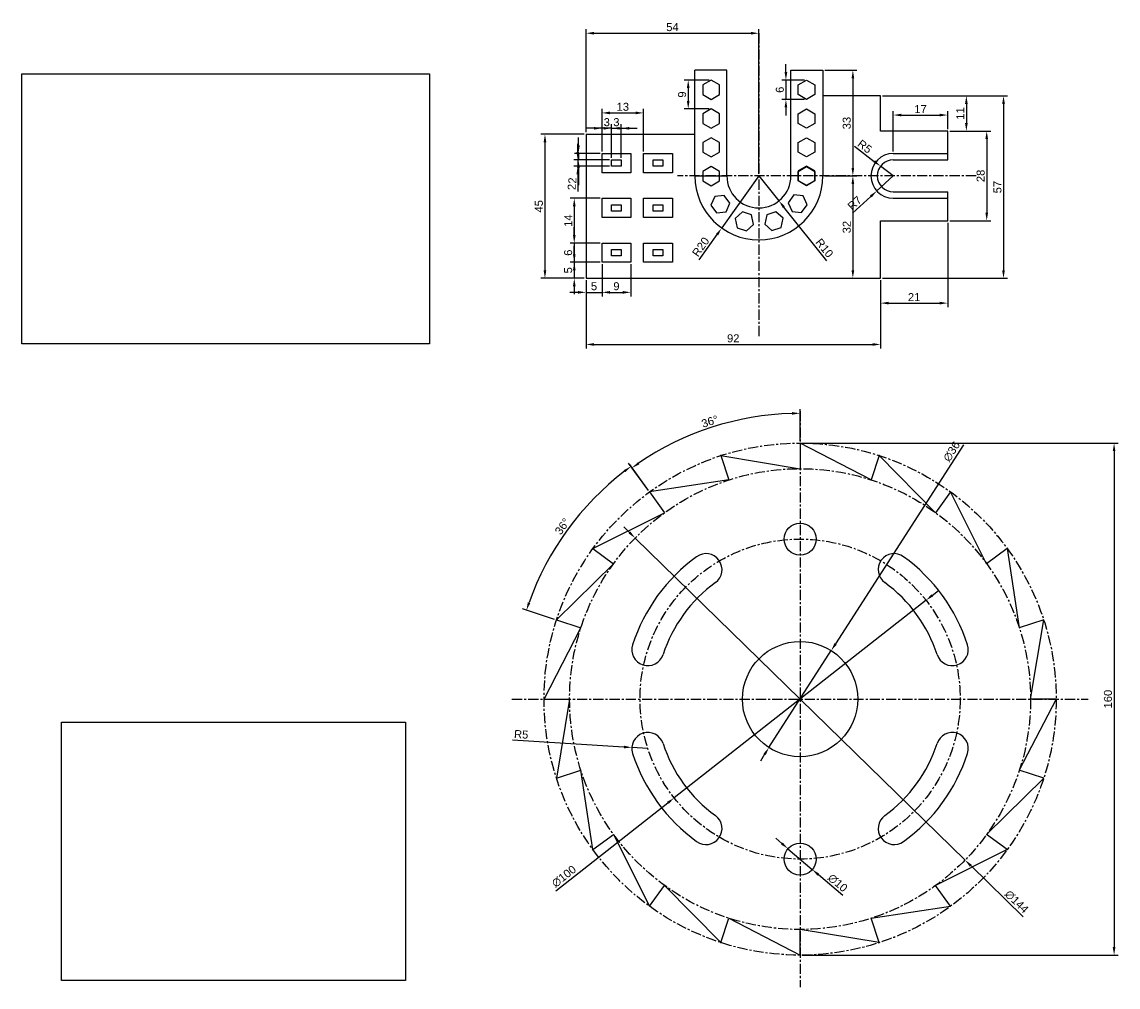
# Model space of a CAD drawing. Header units: millimetres. Extents: x 4 to 856, y 8 to 2347.
# Drawn here: x 4.7 to 347.1, y 587.2 to 888.8 of the extents above; entities that cross this region are included whole.
import ezdxf

# ---------------------------------------------------------------- set-up
doc = ezdxf.new("R2010")
doc.units = ezdxf.units.MM
doc.header["$LTSCALE"] = 0.5
doc.header["$PDSIZE"] = -10
doc.linetypes.add('CENTER', pattern=[50.8, 31.75, -6.35, 6.35, -6.35])
doc.layers.add('中心线', color=1, linetype='CENTER')
doc.layers.add('尺寸线', color=5, linetype='Continuous')
doc.layers.add('可见的轮廓线', color=3, linetype='Continuous', lineweight=30)
doc.styles.get("Standard").update_dxf_attribs({"font": 'arial.ttf'})
doc.dimstyles.new('ISO-25', dxfattribs={"dimtxt": 2.5, "dimasz": 2.5, "dimexe": 1.25, "dimexo": 0.625, "dimtad": 1, "dimdec": 1, "dimtxsty": 'Standard', "dimcen": 2.5, "dimadec": 0, "dimazin": 0, "dimtfac": 1, "dimtdec": 1, "dimtmove": 0, "dimatfit": 3, "dimfxl": 1, "dimarcsym": 0})
picture_1 = doc.add_image_def('image3.jpg', size_in_pixel=(553, 416))
picture_2 = doc.add_image_def('image4.jpg', size_in_pixel=(554, 367))

# ---------------------------------------------------------------- blocks, each defined once
blk = doc.blocks.new('*D11')
at = {"layer": 'Defpoints', "color": 0, "ltscale": 0.2, "transparency": 16777216}
for p in [(257.48, 692.38), (238.03, 662.09)]:
    blk.add_point(p, dxfattribs=at)
at = {"layer": '尺寸线', "color": 0, "lineweight": -2, "ltscale": 0.2, "transparency": 16777216}
for p, q in [((298.79, 756.72), (258.83, 694.48)), ((238.03, 662.09), (257.48, 692.38)), ((236.68, 659.98), (235.33, 657.88))]:
    blk.add_line(p, q, dxfattribs=at)
at = {"layer": '尺寸线', "color": 0, "ltscale": 0.2, "transparency": 16777216}
for points in [[(258.48, 694.71), (259.18, 694.26), (257.48, 692.38)], [(236.33, 660.21), (237.03, 659.76), (238.03, 662.09)]]:
    blk.add_solid(points, dxfattribs=at)
at = {"layer": '尺寸线', "color": 0, "ltscale": 0.2, "transparency": 16777216, "insert": (295.09, 754.61), "char_height": 2.5, "attachment_point": 5, "rotation": 57.2973}
blk.add_mtext('∅36', dxfattribs=at)
blk = doc.blocks.new('*D12')
at = {"layer": 'Defpoints', "color": 0, "ltscale": 0.2, "transparency": 16777216}
for p in [(287.08, 708.11), (208.42, 646.36)]:
    blk.add_point(p, dxfattribs=at)
at = {"layer": '尺寸线', "color": 0, "lineweight": -2, "ltscale": 0.2, "transparency": 16777216}
for p, q in [((289.05, 709.65), (291.02, 711.19)), ((287.08, 708.11), (208.42, 646.36)), ((171.46, 617.35), (206.46, 644.82))]:
    blk.add_line(p, q, dxfattribs=at)
at = {"layer": '尺寸线', "color": 0, "ltscale": 0.2, "transparency": 16777216}
for points in [[(288.79, 709.98), (289.31, 709.32), (287.08, 708.11)], [(206.2, 645.14), (206.71, 644.49), (208.42, 646.36)]]:
    blk.add_solid(points, dxfattribs=at)
at = {"layer": '尺寸线', "color": 0, "ltscale": 0.2, "transparency": 16777216, "insert": (173.98, 621.83), "char_height": 2.5, "attachment_point": 5, "rotation": 38.1317}
blk.add_mtext('∅100', dxfattribs=at)
blk = doc.blocks.new('*D13')
at = {"layer": 'Defpoints', "color": 0, "ltscale": 0.2, "transparency": 16777216}
for p in [(196.24, 727.54), (299.26, 626.93)]:
    blk.add_point(p, dxfattribs=at)
at = {"layer": '尺寸线', "color": 0, "lineweight": -2, "ltscale": 0.2, "transparency": 16777216}
for p, q in [((194.46, 729.29), (192.67, 731.03)), ((196.24, 727.54), (299.26, 626.93)), ((317.42, 609.19), (301.05, 625.18))]:
    blk.add_line(p, q, dxfattribs=at)
at = {"layer": '尺寸线', "color": 0, "ltscale": 0.2, "transparency": 16777216}
for points in [[(194.75, 729.59), (194.16, 728.99), (196.24, 727.54)], [(301.34, 625.48), (300.76, 624.88), (299.26, 626.93)]]:
    blk.add_solid(points, dxfattribs=at)
at = {"layer": '尺寸线', "color": 0, "ltscale": 0.2, "transparency": 16777216, "insert": (315.41, 613.91), "char_height": 2.5, "attachment_point": 5, "rotation": 315.6765}
blk.add_mtext('∅144', dxfattribs=at)
blk = doc.blocks.new('*D14')
at = {"layer": 'Defpoints', "color": 0, "ltscale": 0.2, "transparency": 16777216}
for p in [(243.95, 630.48), (251.55, 623.98)]:
    blk.add_point(p, dxfattribs=at)
at = {"layer": '尺寸线', "color": 0, "lineweight": -2, "ltscale": 0.2, "transparency": 16777216}
for p, q in [((242.05, 632.11), (240.15, 633.73)), ((243.95, 630.48), (251.55, 623.98)), ((261.09, 615.84), (253.45, 622.36))]:
    blk.add_line(p, q, dxfattribs=at)
at = {"layer": '尺寸线', "color": 0, "ltscale": 0.2, "transparency": 16777216}
for points in [[(242.32, 632.42), (241.78, 631.79), (243.95, 630.48)], [(253.73, 622.68), (253.18, 622.04), (251.55, 623.98)]]:
    blk.add_solid(points, dxfattribs=at)
at = {"layer": '尺寸线', "color": 0, "ltscale": 0.2, "transparency": 16777216, "insert": (259.5, 619.78), "char_height": 2.5, "attachment_point": 5, "rotation": 319.4773}
blk.add_mtext('∅10', dxfattribs=at)
blk = doc.blocks.new('*D15')
at = {"layer": 'Defpoints', "color": 0, "ltscale": 0.2, "transparency": 16777216}
for p in [(195.21, 662.1), (200.2, 661.78)]:
    blk.add_point(p, dxfattribs=at)
at = {"layer": '尺寸线', "color": 0, "lineweight": -2, "ltscale": 0.2, "transparency": 16777216}
for p, q in [((157.86, 664.48), (192.72, 662.26)), ((200.2, 661.78), (195.21, 662.1))]:
    blk.add_line(p, q, dxfattribs=at)
at = {"layer": '尺寸线', "color": 0, "ltscale": 0.2, "transparency": 16777216}
blk.add_solid([(192.74, 662.68), (192.69, 661.84), (195.21, 662.1)], dxfattribs=at)
at = {"layer": '尺寸线', "color": 0, "ltscale": 0.2, "transparency": 16777216, "insert": (160.63, 666.2), "char_height": 2.5, "attachment_point": 5, "rotation": 356.3555}
blk.add_mtext('R5', dxfattribs=at)
blk = doc.blocks.new('*D16')
at = {"layer": 'Defpoints', "color": 0, "ltscale": 0.2, "transparency": 16777216}
for p in [(229.19, 764.59), (247.75, 757.23), (247.75, 749.23), (200.73, 741.95), (205.43, 735.48)]:
    blk.add_point(p, dxfattribs=at)
at = {"layer": '尺寸线', "color": 0, "lineweight": -2, "ltscale": 0.2, "transparency": 16777216}
for p, q in [((247.75, 757.86), (247.75, 767.79)), ((200.36, 742.46), (194.53, 750.49))]:
    blk.add_line(p, q, dxfattribs=at)
blk.add_arc((247.75, 677.23), 89.31, 91.604, 124.396, dxfattribs=at)
at = {"layer": '尺寸线', "color": 0, "ltscale": 0.2, "transparency": 16777216}
for points in [[(245.25, 766.92), (245.26, 766.09), (247.75, 766.54)], [(197.54, 750.58), (197.06, 751.26), (195.26, 749.48)]]:
    blk.add_solid(points, dxfattribs=at)
at = {"layer": '尺寸线', "color": 0, "ltscale": 0.2, "transparency": 16777216, "insert": (219.57, 763.98), "char_height": 2.5, "attachment_point": 5, "rotation": 18}
blk.add_mtext('36°', dxfattribs=at)
blk = doc.blocks.new('*D17')
at = {"layer": 'Defpoints', "color": 0, "ltscale": 0.2, "transparency": 16777216}
for p in [(200.73, 741.95), (180.96, 737.38), (205.43, 735.48), (171.67, 701.95), (179.28, 699.48)]:
    blk.add_point(p, dxfattribs=at)
at = {"layer": '尺寸线', "color": 0, "lineweight": -2, "ltscale": 0.2, "transparency": 16777216}
for p, q in [((200.36, 742.46), (194.19, 750.96)), ((171.07, 702.15), (161.08, 705.39))]:
    blk.add_line(p, q, dxfattribs=at)
blk.add_arc((247.75, 677.23), 89.88, 127.5937, 160.4063, dxfattribs=at)
at = {"layer": '尺寸线', "color": 0, "ltscale": 0.2, "transparency": 16777216}
for points in [[(192.67, 748.79), (193.17, 748.12), (194.92, 749.95)], [(163.47, 707.24), (162.68, 707.51), (162.27, 705.01)]]:
    blk.add_solid(points, dxfattribs=at)
at = {"layer": '尺寸线', "color": 0, "ltscale": 0.2, "transparency": 16777216, "insert": (173.5, 731.18), "char_height": 2.5, "attachment_point": 5, "rotation": 54}
blk.add_mtext('36°', dxfattribs=at)
blk = doc.blocks.new('*D18')
at = {"layer": 'Defpoints', "color": 0, "ltscale": 0.2, "transparency": 16777216}
for p in [(247.75, 757.23), (247.75, 597.23), (345.83, 597.23)]:
    blk.add_point(p, dxfattribs=at)
at = {"layer": '尺寸线', "color": 0, "lineweight": -2, "ltscale": 0.2, "transparency": 16777216}
for p, q in [((248.38, 757.23), (347.08, 757.23)), ((345.83, 754.73), (345.83, 599.73)), ((248.38, 597.23), (347.08, 597.23))]:
    blk.add_line(p, q, dxfattribs=at)
at = {"layer": '尺寸线', "color": 0, "ltscale": 0.2, "transparency": 16777216}
for points in [[(345.41, 754.73), (346.24, 754.73), (345.83, 757.23)], [(345.41, 599.73), (346.24, 599.73), (345.83, 597.23)]]:
    blk.add_solid(points, dxfattribs=at)
at = {"layer": '尺寸线', "color": 0, "ltscale": 0.2, "transparency": 16777216, "insert": (343.93, 677.23), "char_height": 2.5, "attachment_point": 5, "rotation": 90}
blk.add_mtext('160', dxfattribs=at)
blk = doc.blocks.new('*D19')
at = {"layer": 'Defpoints', "color": 0, "ltscale": 0.2, "transparency": 16777216}
for p in [(272.87, 865.73), (272.87, 808.73), (311.29, 808.73)]:
    blk.add_point(p, dxfattribs=at)
at = {"layer": '尺寸线', "color": 0, "lineweight": -2, "ltscale": 0.2, "transparency": 16777216}
for p, q in [((273.5, 865.73), (312.54, 865.73)), ((311.29, 863.23), (311.29, 811.23)), ((273.5, 808.73), (312.54, 808.73))]:
    blk.add_line(p, q, dxfattribs=at)
at = {"layer": '尺寸线', "color": 0, "ltscale": 0.2, "transparency": 16777216}
for points in [[(310.87, 863.23), (311.71, 863.23), (311.29, 865.73)], [(310.87, 811.23), (311.71, 811.23), (311.29, 808.73)]]:
    blk.add_solid(points, dxfattribs=at)
at = {"layer": '尺寸线', "color": 0, "ltscale": 0.2, "transparency": 16777216, "insert": (309.4, 837.23), "char_height": 2.5, "attachment_point": 5, "rotation": 90}
blk.add_mtext('57', dxfattribs=at)
blk = doc.blocks.new('*D20')
at = {"layer": 'Defpoints', "color": 0, "ltscale": 0.2, "transparency": 16777216}
for p in [(293.87, 859.74), (293.87, 854.73), (276.87, 847.73)]:
    blk.add_point(p, dxfattribs=at)
at = {"layer": '尺寸线', "color": 0, "lineweight": -2, "ltscale": 0.2, "transparency": 16777216}
for p, q in [((276.87, 848.35), (276.87, 860.99)), ((279.37, 859.74), (291.37, 859.74)), ((293.87, 855.35), (293.87, 860.99))]:
    blk.add_line(p, q, dxfattribs=at)
at = {"layer": '尺寸线', "color": 0, "ltscale": 0.2, "transparency": 16777216}
for points in [[(279.37, 860.16), (279.37, 859.32), (276.87, 859.74)], [(291.37, 860.16), (291.37, 859.32), (293.87, 859.74)]]:
    blk.add_solid(points, dxfattribs=at)
at = {"layer": '尺寸线', "color": 0, "ltscale": 0.2, "transparency": 16777216, "insert": (285.37, 861.62), "char_height": 2.5, "attachment_point": 5}
blk.add_mtext('17', dxfattribs=at)
blk = doc.blocks.new('*D21')
at = {"layer": 'Defpoints', "color": 0, "ltscale": 0.2, "transparency": 16777216}
for p in [(272.87, 865.73), (293.87, 854.73), (299.68, 854.73)]:
    blk.add_point(p, dxfattribs=at)
at = {"layer": '尺寸线', "color": 0, "lineweight": -2, "ltscale": 0.2, "transparency": 16777216}
for p, q in [((273.5, 865.73), (300.93, 865.73)), ((299.68, 863.23), (299.68, 857.23)), ((294.5, 854.73), (300.93, 854.73))]:
    blk.add_line(p, q, dxfattribs=at)
at = {"layer": '尺寸线', "color": 0, "ltscale": 0.2, "transparency": 16777216}
for points in [[(299.26, 863.23), (300.1, 863.23), (299.68, 865.73)], [(299.26, 857.23), (300.1, 857.23), (299.68, 854.73)]]:
    blk.add_solid(points, dxfattribs=at)
at = {"layer": '尺寸线', "color": 0, "ltscale": 0.2, "transparency": 16777216, "insert": (297.8, 860.23), "char_height": 2.5, "attachment_point": 5, "rotation": 90}
blk.add_mtext('11', dxfattribs=at)
blk = doc.blocks.new('*D22')
at = {"layer": 'Defpoints', "color": 0, "ltscale": 0.2, "transparency": 16777216}
for p in [(293.87, 854.73), (293.87, 826.73), (306.05, 826.73)]:
    blk.add_point(p, dxfattribs=at)
at = {"layer": '尺寸线', "color": 0, "lineweight": -2, "ltscale": 0.2, "transparency": 16777216}
for p, q in [((294.5, 854.73), (307.3, 854.73)), ((306.05, 852.23), (306.05, 829.23)), ((294.5, 826.73), (307.3, 826.73))]:
    blk.add_line(p, q, dxfattribs=at)
at = {"layer": '尺寸线', "color": 0, "ltscale": 0.2, "transparency": 16777216}
for points in [[(305.63, 852.23), (306.46, 852.23), (306.05, 854.73)], [(305.63, 829.23), (306.46, 829.23), (306.05, 826.73)]]:
    blk.add_solid(points, dxfattribs=at)
at = {"layer": '尺寸线', "color": 0, "ltscale": 0.2, "transparency": 16777216, "insert": (304.15, 840.73), "char_height": 2.5, "attachment_point": 5, "rotation": 90}
blk.add_mtext('28', dxfattribs=at)
blk = doc.blocks.new('*D23')
at = {"layer": 'Defpoints', "color": 0, "ltscale": 0.2, "transparency": 16777216}
for p in [(293.87, 826.73), (272.87, 808.73), (293.87, 800.97)]:
    blk.add_point(p, dxfattribs=at)
at = {"layer": '尺寸线', "color": 0, "lineweight": -2, "ltscale": 0.2, "transparency": 16777216}
for p, q in [((293.87, 826.1), (293.87, 799.72)), ((272.87, 808.1), (272.87, 799.72)), ((275.37, 800.97), (291.37, 800.97))]:
    blk.add_line(p, q, dxfattribs=at)
at = {"layer": '尺寸线', "color": 0, "ltscale": 0.2, "transparency": 16777216}
for points in [[(275.37, 801.39), (275.37, 800.56), (272.87, 800.97)], [(291.37, 801.39), (291.37, 800.56), (293.87, 800.97)]]:
    blk.add_solid(points, dxfattribs=at)
at = {"layer": '尺寸线', "color": 0, "ltscale": 0.2, "transparency": 16777216, "insert": (283.37, 802.85), "char_height": 2.5, "attachment_point": 5}
blk.add_mtext('21', dxfattribs=at)
blk = doc.blocks.new('*D24')
at = {"layer": 'Defpoints', "color": 0, "ltscale": 0.2, "transparency": 16777216}
for p in [(180.87, 808.73), (272.87, 808.73), (272.87, 788.06)]:
    blk.add_point(p, dxfattribs=at)
at = {"layer": '尺寸线', "color": 0, "lineweight": -2, "ltscale": 0.2, "transparency": 16777216}
for p, q in [((180.87, 808.1), (180.87, 786.81)), ((272.87, 808.1), (272.87, 786.81)), ((183.37, 788.06), (270.37, 788.06))]:
    blk.add_line(p, q, dxfattribs=at)
at = {"layer": '尺寸线', "color": 0, "ltscale": 0.2, "transparency": 16777216}
for points in [[(183.37, 788.48), (183.37, 787.64), (180.87, 788.06)], [(270.37, 788.48), (270.37, 787.64), (272.87, 788.06)]]:
    blk.add_solid(points, dxfattribs=at)
at = {"layer": '尺寸线', "color": 0, "ltscale": 0.2, "transparency": 16777216, "insert": (226.87, 789.96), "char_height": 2.5, "attachment_point": 5}
blk.add_mtext('92', dxfattribs=at)
blk = doc.blocks.new('*D25')
at = {"layer": 'Defpoints', "color": 0, "ltscale": 0.2, "transparency": 16777216}
for p in [(185.87, 813.73), (180.87, 808.73), (185.87, 804.34)]:
    blk.add_point(p, dxfattribs=at)
at = {"layer": '尺寸线', "color": 0, "lineweight": -2, "ltscale": 0.2, "transparency": 16777216}
for p, q in [((185.87, 813.1), (185.87, 803.09)), ((180.87, 808.1), (180.87, 803.09)), ((178.37, 804.34), (175.87, 804.34)), ((180.87, 804.34), (185.87, 804.34)), ((188.37, 804.34), (190.87, 804.34))]:
    blk.add_line(p, q, dxfattribs=at)
at = {"layer": '尺寸线', "color": 0, "ltscale": 0.2, "transparency": 16777216}
for points in [[(178.37, 804.76), (178.37, 803.92), (180.87, 804.34)], [(188.37, 804.76), (188.37, 803.92), (185.87, 804.34)]]:
    blk.add_solid(points, dxfattribs=at)
at = {"layer": '尺寸线', "color": 0, "ltscale": 0.2, "transparency": 16777216, "insert": (183.37, 806.24), "char_height": 2.5, "attachment_point": 5}
blk.add_mtext('5', dxfattribs=at)
blk = doc.blocks.new('*D26')
at = {"layer": 'Defpoints', "color": 0, "ltscale": 0.2, "transparency": 16777216}
for p in [(185.87, 813.73), (194.87, 813.73), (194.87, 804.34)]:
    blk.add_point(p, dxfattribs=at)
at = {"layer": '尺寸线', "color": 0, "lineweight": -2, "ltscale": 0.2, "transparency": 16777216}
for p, q in [((185.87, 813.1), (185.87, 803.09)), ((194.87, 813.1), (194.87, 803.09)), ((188.37, 804.34), (192.37, 804.34))]:
    blk.add_line(p, q, dxfattribs=at)
at = {"layer": '尺寸线', "color": 0, "ltscale": 0.2, "transparency": 16777216}
for points in [[(188.37, 804.76), (188.37, 803.92), (185.87, 804.34)], [(192.37, 804.76), (192.37, 803.92), (194.87, 804.34)]]:
    blk.add_solid(points, dxfattribs=at)
at = {"layer": '尺寸线', "color": 0, "ltscale": 0.2, "transparency": 16777216, "insert": (190.37, 806.24), "char_height": 2.5, "attachment_point": 5}
blk.add_mtext('9', dxfattribs=at)
blk = doc.blocks.new('*D27')
at = {"layer": 'Defpoints', "color": 0, "ltscale": 0.2, "transparency": 16777216}
for p in [(185.87, 813.73), (177.2, 808.73), (180.87, 808.73)]:
    blk.add_point(p, dxfattribs=at)
at = {"layer": '尺寸线', "color": 0, "lineweight": -2, "ltscale": 0.2, "transparency": 16777216}
for p, q in [((177.2, 816.23), (177.2, 818.73)), ((185.25, 813.73), (175.95, 813.73)), ((177.2, 813.73), (177.2, 808.73)), ((180.25, 808.73), (175.95, 808.73)), ((177.2, 806.23), (177.2, 803.73))]:
    blk.add_line(p, q, dxfattribs=at)
at = {"layer": '尺寸线', "color": 0, "ltscale": 0.2, "transparency": 16777216}
for points in [[(176.79, 816.23), (177.62, 816.23), (177.2, 813.73)], [(176.79, 806.23), (177.62, 806.23), (177.2, 808.73)]]:
    blk.add_solid(points, dxfattribs=at)
at = {"layer": '尺寸线', "color": 0, "ltscale": 0.2, "transparency": 16777216, "insert": (175.31, 811.23), "char_height": 2.5, "attachment_point": 5, "rotation": 90}
blk.add_mtext('5', dxfattribs=at)
blk = doc.blocks.new('*D28')
at = {"layer": 'Defpoints', "color": 0, "ltscale": 0.2, "transparency": 16777216}
for p in [(185.87, 819.73), (177.2, 813.73), (185.87, 813.73)]:
    blk.add_point(p, dxfattribs=at)
at = {"layer": '尺寸线', "color": 0, "lineweight": -2, "ltscale": 0.2, "transparency": 16777216}
for p, q in [((177.2, 822.23), (177.2, 824.73)), ((185.25, 819.73), (175.95, 819.73)), ((177.2, 819.73), (177.2, 813.73)), ((185.25, 813.73), (175.95, 813.73)), ((177.2, 811.23), (177.2, 808.73))]:
    blk.add_line(p, q, dxfattribs=at)
at = {"layer": '尺寸线', "color": 0, "ltscale": 0.2, "transparency": 16777216}
for points in [[(176.79, 822.23), (177.62, 822.23), (177.2, 819.73)], [(176.79, 811.23), (177.62, 811.23), (177.2, 813.73)]]:
    blk.add_solid(points, dxfattribs=at)
at = {"layer": '尺寸线', "color": 0, "ltscale": 0.2, "transparency": 16777216, "insert": (175.3, 816.73), "char_height": 2.5, "attachment_point": 5, "rotation": 90}
blk.add_mtext('6', dxfattribs=at)
blk = doc.blocks.new('*D29')
at = {"layer": 'Defpoints', "color": 0, "ltscale": 0.2, "transparency": 16777216}
for p in [(185.87, 833.73), (177.2, 819.73), (185.87, 819.73)]:
    blk.add_point(p, dxfattribs=at)
at = {"layer": '尺寸线', "color": 0, "lineweight": -2, "ltscale": 0.2, "transparency": 16777216}
for p, q in [((185.25, 833.73), (175.95, 833.73)), ((177.2, 831.23), (177.2, 822.23)), ((185.25, 819.73), (175.95, 819.73))]:
    blk.add_line(p, q, dxfattribs=at)
at = {"layer": '尺寸线', "color": 0, "ltscale": 0.2, "transparency": 16777216}
for points in [[(176.79, 831.23), (177.62, 831.23), (177.2, 833.73)], [(176.79, 822.23), (177.62, 822.23), (177.2, 819.73)]]:
    blk.add_solid(points, dxfattribs=at)
at = {"layer": '尺寸线', "color": 0, "ltscale": 0.2, "transparency": 16777216, "insert": (175.32, 826.73), "char_height": 2.5, "attachment_point": 5, "rotation": 90}
blk.add_mtext('14', dxfattribs=at)
blk = doc.blocks.new('*D30')
at = {"layer": 'Defpoints', "color": 0, "ltscale": 0.2, "transparency": 16777216}
for p in [(191.87, 855.6), (188.87, 845.73), (191.87, 845.73)]:
    blk.add_point(p, dxfattribs=at)
at = {"layer": '尺寸线', "color": 0, "lineweight": -2, "ltscale": 0.2, "transparency": 16777216}
for p, q in [((188.87, 846.35), (188.87, 856.85)), ((191.87, 846.35), (191.87, 856.85)), ((186.37, 855.6), (183.87, 855.6)), ((188.87, 855.6), (191.87, 855.6)), ((194.37, 855.6), (196.87, 855.6))]:
    blk.add_line(p, q, dxfattribs=at)
at = {"layer": '尺寸线', "color": 0, "ltscale": 0.2, "transparency": 16777216}
for points in [[(186.37, 856.02), (186.37, 855.19), (188.87, 855.6)], [(194.37, 856.02), (194.37, 855.19), (191.87, 855.6)]]:
    blk.add_solid(points, dxfattribs=at)
at = {"layer": '尺寸线', "color": 0, "ltscale": 0.2, "transparency": 16777216, "insert": (190.37, 857.5), "char_height": 2.5, "attachment_point": 5}
blk.add_mtext('3', dxfattribs=at)
blk = doc.blocks.new('*D31')
at = {"layer": 'Defpoints', "color": 0, "ltscale": 0.2, "transparency": 16777216}
for p in [(185.87, 855.6), (185.87, 847.73), (188.87, 845.73)]:
    blk.add_point(p, dxfattribs=at)
at = {"layer": '尺寸线', "color": 0, "lineweight": -2, "ltscale": 0.2, "transparency": 16777216}
for p, q in [((185.87, 848.35), (185.87, 856.85)), ((188.87, 846.35), (188.87, 856.85)), ((183.37, 855.6), (180.87, 855.6)), ((188.87, 855.6), (185.87, 855.6)), ((191.37, 855.6), (193.87, 855.6))]:
    blk.add_line(p, q, dxfattribs=at)
at = {"layer": '尺寸线', "color": 0, "ltscale": 0.2, "transparency": 16777216}
for points in [[(183.37, 856.02), (183.37, 855.19), (185.87, 855.6)], [(191.37, 856.02), (191.37, 855.19), (188.87, 855.6)]]:
    blk.add_solid(points, dxfattribs=at)
at = {"layer": '尺寸线', "color": 0, "ltscale": 0.2, "transparency": 16777216, "insert": (187.37, 857.5), "char_height": 2.5, "attachment_point": 5}
blk.add_mtext('3', dxfattribs=at)
blk = doc.blocks.new('*D32')
at = {"layer": 'Defpoints', "color": 0, "ltscale": 0.2, "transparency": 16777216}
for p in [(198.87, 860.41), (185.87, 847.73), (198.87, 847.73)]:
    blk.add_point(p, dxfattribs=at)
at = {"layer": '尺寸线', "color": 0, "lineweight": -2, "ltscale": 0.2, "transparency": 16777216}
for p, q in [((185.87, 848.35), (185.87, 861.66)), ((188.37, 860.41), (196.37, 860.41)), ((198.87, 848.35), (198.87, 861.66))]:
    blk.add_line(p, q, dxfattribs=at)
at = {"layer": '尺寸线', "color": 0, "ltscale": 0.2, "transparency": 16777216}
for points in [[(188.37, 860.83), (188.37, 859.99), (185.87, 860.41)], [(196.37, 860.83), (196.37, 859.99), (198.87, 860.41)]]:
    blk.add_solid(points, dxfattribs=at)
at = {"layer": '尺寸线', "color": 0, "ltscale": 0.2, "transparency": 16777216, "insert": (192.37, 862.31), "char_height": 2.5, "attachment_point": 5}
blk.add_mtext('13', dxfattribs=at)
blk = doc.blocks.new('*D33')
at = {"layer": 'Defpoints', "color": 0, "ltscale": 0.2, "transparency": 16777216}
for p in [(185.87, 847.73), (178.5, 845.73), (188.87, 845.73)]:
    blk.add_point(p, dxfattribs=at)
at = {"layer": '尺寸线', "color": 0, "lineweight": -2, "ltscale": 0.2, "transparency": 16777216}
for p, q in [((178.5, 850.23), (178.5, 852.73)), ((185.25, 847.73), (177.25, 847.73)), ((178.5, 847.73), (178.5, 845.73)), ((188.25, 845.73), (177.25, 845.73)), ((178.5, 843.23), (178.5, 837.82))]:
    blk.add_line(p, q, dxfattribs=at)
at = {"layer": '尺寸线', "color": 0, "ltscale": 0.2, "transparency": 16777216}
for points in [[(178.09, 850.23), (178.92, 850.23), (178.5, 847.73)], [(178.09, 843.23), (178.92, 843.23), (178.5, 845.73)]]:
    blk.add_solid(points, dxfattribs=at)
at = {"layer": '尺寸线', "color": 0, "ltscale": 0.2, "transparency": 16777216, "insert": (176.62, 839.28), "char_height": 2.5, "attachment_point": 5, "rotation": 90}
blk.add_mtext('2', dxfattribs=at)
blk = doc.blocks.new('*D34')
at = {"layer": 'Defpoints', "color": 0, "ltscale": 0.2, "transparency": 16777216}
for p in [(178.29, 843.73), (188.87, 845.73), (188.87, 843.73)]:
    blk.add_point(p, dxfattribs=at)
at = {"layer": '尺寸线', "color": 0, "lineweight": -2, "ltscale": 0.2, "transparency": 16777216}
for p, q in [((178.29, 848.23), (178.29, 850.73)), ((188.25, 845.73), (177.04, 845.73)), ((188.25, 843.73), (177.04, 843.73)), ((178.29, 845.73), (178.29, 843.73)), ((178.29, 841.23), (178.29, 835.82))]:
    blk.add_line(p, q, dxfattribs=at)
at = {"layer": '尺寸线', "color": 0, "ltscale": 0.2, "transparency": 16777216}
for points in [[(177.88, 848.23), (178.71, 848.23), (178.29, 845.73)], [(177.88, 841.23), (178.71, 841.23), (178.29, 843.73)]]:
    blk.add_solid(points, dxfattribs=at)
at = {"layer": '尺寸线', "color": 0, "ltscale": 0.2, "transparency": 16777216, "insert": (176.41, 837.28), "char_height": 2.5, "attachment_point": 5, "rotation": 90}
blk.add_mtext('2', dxfattribs=at)
blk = doc.blocks.new('*D35')
at = {"layer": 'Defpoints', "color": 0, "ltscale": 0.2, "transparency": 16777216}
for p in [(180.87, 853.73), (168.05, 808.73), (180.87, 808.73)]:
    blk.add_point(p, dxfattribs=at)
at = {"layer": '尺寸线', "color": 0, "lineweight": -2, "ltscale": 0.2, "transparency": 16777216}
for p, q in [((180.25, 853.73), (166.8, 853.73)), ((168.05, 851.23), (168.05, 811.23)), ((180.25, 808.73), (166.8, 808.73))]:
    blk.add_line(p, q, dxfattribs=at)
at = {"layer": '尺寸线', "color": 0, "ltscale": 0.2, "transparency": 16777216}
for points in [[(167.63, 851.23), (168.47, 851.23), (168.05, 853.73)], [(167.63, 811.23), (168.47, 811.23), (168.05, 808.73)]]:
    blk.add_solid(points, dxfattribs=at)
at = {"layer": '尺寸线', "color": 0, "ltscale": 0.2, "transparency": 16777216, "insert": (166.15, 831.23), "char_height": 2.5, "attachment_point": 5, "rotation": 90}
blk.add_mtext('45', dxfattribs=at)
blk = doc.blocks.new('*D36')
at = {"layer": 'Defpoints', "color": 0, "ltscale": 0.2, "transparency": 16777216}
for p in [(234.87, 885.31), (180.87, 853.73), (234.87, 840.73)]:
    blk.add_point(p, dxfattribs=at)
at = {"layer": '尺寸线', "color": 0, "lineweight": -2, "ltscale": 0.2, "transparency": 16777216}
for p, q in [((180.87, 854.35), (180.87, 886.56)), ((183.37, 885.31), (232.37, 885.31)), ((234.87, 841.35), (234.87, 886.56))]:
    blk.add_line(p, q, dxfattribs=at)
at = {"layer": '尺寸线', "color": 0, "ltscale": 0.2, "transparency": 16777216}
for points in [[(183.37, 885.73), (183.37, 884.89), (180.87, 885.31)], [(232.37, 885.73), (232.37, 884.89), (234.87, 885.31)]]:
    blk.add_solid(points, dxfattribs=at)
at = {"layer": '尺寸线', "color": 0, "ltscale": 0.2, "transparency": 16777216, "insert": (207.87, 887.21), "char_height": 2.5, "attachment_point": 5}
blk.add_mtext('54', dxfattribs=at)
blk = doc.blocks.new('*D37')
at = {"layer": 'Defpoints', "color": 0, "ltscale": 0.2, "transparency": 16777216}
for p in [(219.96, 870.65), (212.8, 861.65), (219.96, 861.65)]:
    blk.add_point(p, dxfattribs=at)
at = {"layer": '尺寸线', "color": 0, "lineweight": -2, "ltscale": 0.2, "transparency": 16777216}
for p, q in [((219.33, 870.65), (211.55, 870.65)), ((212.8, 868.15), (212.8, 864.15)), ((219.33, 861.65), (211.55, 861.65))]:
    blk.add_line(p, q, dxfattribs=at)
at = {"layer": '尺寸线', "color": 0, "ltscale": 0.2, "transparency": 16777216}
for points in [[(212.38, 868.15), (213.22, 868.15), (212.8, 870.65)], [(212.38, 864.15), (213.22, 864.15), (212.8, 861.65)]]:
    blk.add_solid(points, dxfattribs=at)
at = {"layer": '尺寸线', "color": 0, "ltscale": 0.2, "transparency": 16777216, "insert": (210.9, 866.15), "char_height": 2.5, "attachment_point": 5, "rotation": 90}
blk.add_mtext('9', dxfattribs=at)
blk = doc.blocks.new('*D38')
at = {"layer": 'Defpoints', "color": 0, "ltscale": 0.2, "transparency": 16777216}
for p in [(249.79, 870.65), (243.32, 864.65), (249.79, 864.65)]:
    blk.add_point(p, dxfattribs=at)
at = {"layer": '尺寸线', "color": 0, "lineweight": -2, "ltscale": 0.2, "transparency": 16777216}
for p, q in [((243.32, 873.15), (243.32, 875.65)), ((249.16, 870.65), (242.07, 870.65)), ((243.32, 870.65), (243.32, 864.65)), ((249.16, 864.65), (242.07, 864.65)), ((243.32, 862.15), (243.32, 859.65))]:
    blk.add_line(p, q, dxfattribs=at)
at = {"layer": '尺寸线', "color": 0, "ltscale": 0.2, "transparency": 16777216}
for points in [[(242.9, 873.15), (243.73, 873.15), (243.32, 870.65)], [(242.9, 862.15), (243.73, 862.15), (243.32, 864.65)]]:
    blk.add_solid(points, dxfattribs=at)
at = {"layer": '尺寸线', "color": 0, "ltscale": 0.2, "transparency": 16777216, "insert": (241.42, 867.65), "char_height": 2.5, "attachment_point": 5, "rotation": 90}
blk.add_mtext('6', dxfattribs=at)
blk = doc.blocks.new('*D39')
at = {"layer": 'Defpoints', "color": 0, "ltscale": 0.2, "transparency": 16777216}
for p in [(254.87, 873.73), (254.87, 840.73), (264.23, 840.73)]:
    blk.add_point(p, dxfattribs=at)
at = {"layer": '尺寸线', "color": 0, "lineweight": -2, "ltscale": 0.2, "transparency": 16777216}
for p, q in [((255.5, 873.73), (265.48, 873.73)), ((264.23, 871.23), (264.23, 843.23)), ((255.5, 840.73), (265.48, 840.73))]:
    blk.add_line(p, q, dxfattribs=at)
at = {"layer": '尺寸线', "color": 0, "ltscale": 0.2, "transparency": 16777216}
for points in [[(263.82, 871.23), (264.65, 871.23), (264.23, 873.73)], [(263.82, 843.23), (264.65, 843.23), (264.23, 840.73)]]:
    blk.add_solid(points, dxfattribs=at)
at = {"layer": '尺寸线', "color": 0, "ltscale": 0.2, "transparency": 16777216, "insert": (262.33, 857.23), "char_height": 2.5, "attachment_point": 5, "rotation": 90}
blk.add_mtext('33', dxfattribs=at)
blk = doc.blocks.new('*D40')
at = {"layer": 'Defpoints', "color": 0, "ltscale": 0.2, "transparency": 16777216}
for p in [(264.23, 840.73), (264.23, 808.73), (264.23, 808.73)]:
    blk.add_point(p, dxfattribs=at)
at = {"layer": '尺寸线', "color": 0, "lineweight": -2, "ltscale": 0.2, "transparency": 16777216}
for p, q in [((264.86, 840.73), (265.48, 840.73)), ((264.23, 838.23), (264.23, 811.23)), ((264.86, 808.73), (265.48, 808.73))]:
    blk.add_line(p, q, dxfattribs=at)
at = {"layer": '尺寸线', "color": 0, "ltscale": 0.2, "transparency": 16777216}
for points in [[(263.82, 838.23), (264.65, 838.23), (264.23, 840.73)], [(263.82, 811.23), (264.65, 811.23), (264.23, 808.73)]]:
    blk.add_solid(points, dxfattribs=at)
at = {"layer": '尺寸线', "color": 0, "ltscale": 0.2, "transparency": 16777216, "insert": (262.33, 824.73), "char_height": 2.5, "attachment_point": 5, "rotation": 90}
blk.add_mtext('32', dxfattribs=at)
blk = doc.blocks.new('*D41')
at = {"layer": 'Defpoints', "color": 0, "ltscale": 0.2, "transparency": 16777216}
for p in [(272.89, 843.76), (276.87, 840.73)]:
    blk.add_point(p, dxfattribs=at)
at = {"layer": '尺寸线', "color": 0, "lineweight": -2, "ltscale": 0.2, "transparency": 16777216}
for p, q in [((264.7, 850), (270.91, 845.27)), ((276.87, 840.73), (272.89, 843.76))]:
    blk.add_line(p, q, dxfattribs=at)
at = {"layer": '尺寸线', "color": 0, "ltscale": 0.2, "transparency": 16777216}
blk.add_solid([(271.16, 845.6), (270.65, 844.94), (272.89, 843.76)], dxfattribs=at)
at = {"layer": '尺寸线', "color": 0, "ltscale": 0.2, "transparency": 16777216, "insert": (267.96, 849.9), "char_height": 2.5, "attachment_point": 5, "rotation": 322.7196}
blk.add_mtext('R5', dxfattribs=at)
blk = doc.blocks.new('*D42')
at = {"layer": 'Defpoints', "color": 0, "ltscale": 0.2, "transparency": 16777216}
for p in [(276.87, 840.73), (271.7, 836.01)]:
    blk.add_point(p, dxfattribs=at)
at = {"layer": '尺寸线', "color": 0, "lineweight": -2, "ltscale": 0.2, "transparency": 16777216}
for p, q in [((276.87, 840.73), (271.7, 836.01)), ((264.1, 829.08), (269.85, 834.33))]:
    blk.add_line(p, q, dxfattribs=at)
at = {"layer": '尺寸线', "color": 0, "ltscale": 0.2, "transparency": 16777216}
blk.add_solid([(269.57, 834.64), (270.13, 834.02), (271.7, 836.01)], dxfattribs=at)
at = {"layer": '尺寸线', "color": 0, "ltscale": 0.2, "transparency": 16777216, "insert": (264.79, 832.25), "char_height": 2.5, "attachment_point": 5, "rotation": 42.3653}
blk.add_mtext('R7', dxfattribs=at)
blk = doc.blocks.new('*D43')
at = {"layer": 'Defpoints', "color": 0, "ltscale": 0.2, "transparency": 16777216}
for p in [(234.87, 840.73), (223.26, 824.45)]:
    blk.add_point(p, dxfattribs=at)
at = {"layer": '尺寸线', "color": 0, "lineweight": -2, "ltscale": 0.2, "transparency": 16777216}
for p, q in [((234.87, 840.73), (223.26, 824.45)), ((216.17, 814.5), (221.81, 822.41))]:
    blk.add_line(p, q, dxfattribs=at)
at = {"layer": '尺寸线', "color": 0, "ltscale": 0.2, "transparency": 16777216}
blk.add_solid([(221.47, 822.65), (222.15, 822.17), (223.26, 824.45)], dxfattribs=at)
at = {"layer": '尺寸线', "color": 0, "ltscale": 0.2, "transparency": 16777216, "insert": (216.71, 818.54), "char_height": 2.5, "attachment_point": 5, "rotation": 54.5056}
blk.add_mtext('R20', dxfattribs=at)
blk = doc.blocks.new('*D44')
at = {"layer": 'Defpoints', "color": 0, "ltscale": 0.2, "transparency": 16777216}
for p in [(234.87, 840.73), (241.13, 832.93)]:
    blk.add_point(p, dxfattribs=at)
at = {"layer": '尺寸线', "color": 0, "lineweight": -2, "ltscale": 0.2, "transparency": 16777216}
for p, q in [((234.87, 840.73), (241.13, 832.93)), ((256.13, 814.2), (242.69, 830.98))]:
    blk.add_line(p, q, dxfattribs=at)
at = {"layer": '尺寸线', "color": 0, "ltscale": 0.2, "transparency": 16777216}
blk.add_solid([(243.01, 831.24), (242.36, 830.71), (241.13, 832.93)], dxfattribs=at)
at = {"layer": '尺寸线', "color": 0, "ltscale": 0.2, "transparency": 16777216, "insert": (255.36, 818.2), "char_height": 2.5, "attachment_point": 5, "rotation": 308.7068}
blk.add_mtext('R10', dxfattribs=at)

msp = doc.modelspace()

# ---------------------------------------------------------------- linework, layer by layer
at = {"layer": '中心线', "ltscale": 0.2}
for p, q in [((234.87, 885.31), (234.87, 790.46)), ((302.7, 840.73), (209.43, 840.73)), ((247.75, 767.23), (247.75, 587.23)), ((157.75, 677.23), (337.75, 677.23))]:
    msp.add_line(p, q, dxfattribs=at)
for radius in [80, 72, 50]:
    msp.add_circle((247.75, 677.23), radius, dxfattribs=at)
at = {"layer": '可见的轮廓线', "ltscale": 0.2}
for p, q in [((214.87, 840.73), (214.87, 873.73)), ((224.87, 873.73), (214.87, 873.73)), ((224.87, 840.73), (224.87, 873.73)), ((244.87, 840.73), (244.87, 873.73)), ((244.87, 873.73), (254.87, 873.73)), ((254.87, 873.73), (254.87, 840.73)), ((272.87, 865.73), (254.87, 865.73)), ((272.87, 854.73), (272.87, 865.73)), ((180.87, 853.73), (180.87, 808.73)), ((180.87, 853.73), (214.87, 853.73)), ((293.87, 854.73), (272.87, 854.73)), ((293.87, 854.73), (276.87, 854.73)), ((293.87, 845.73), (293.87, 854.73)), ((185.87, 841.73), (185.87, 847.73)), ((185.87, 847.73), (194.87, 847.73)), ((194.87, 847.73), (194.87, 841.73)), ((198.87, 841.73), (198.87, 847.73)), ((198.87, 847.73), (207.87, 847.73)), ((207.87, 847.73), (207.87, 841.73)), ((276.87, 847.73), (293.87, 847.73)), ((188.87, 845.73), (191.87, 845.73)), ((188.87, 843.73), (188.87, 845.73)), ((191.87, 843.73), (188.87, 843.73)), ((191.87, 845.73), (191.87, 843.73)), ((201.87, 845.73), (204.87, 845.73)), ((201.87, 843.73), (201.87, 845.73)), ((204.87, 843.73), (201.87, 843.73)), ((204.87, 845.73), (204.87, 843.73)), ((276.87, 845.73), (293.87, 845.73)), ((194.87, 841.73), (185.87, 841.73)), ((207.87, 841.73), (198.87, 841.73)), ((214.87, 840.73), (224.87, 840.73)), ((276.87, 835.73), (293.87, 835.73)), ((293.87, 826.73), (293.87, 835.73)), ((185.87, 827.73), (185.87, 833.73)), ((185.87, 833.73), (194.87, 833.73)), ((194.87, 833.73), (194.87, 827.73)), ((198.87, 827.73), (198.87, 833.73)), ((198.87, 833.73), (207.87, 833.73)), ((207.87, 833.73), (207.87, 827.73)), ((276.87, 833.73), (293.87, 833.73)), ((188.87, 831.73), (191.87, 831.73)), ((188.87, 829.73), (188.87, 831.73)), ((191.87, 829.73), (188.87, 829.73)), ((191.87, 831.73), (191.87, 829.73)), ((201.87, 831.73), (204.87, 831.73)), ((201.87, 829.73), (201.87, 831.73)), ((204.87, 829.73), (201.87, 829.73)), ((204.87, 831.73), (204.87, 829.73)), ((194.87, 827.73), (185.87, 827.73)), ((207.87, 827.73), (198.87, 827.73)), ((272.87, 808.73), (272.87, 826.73)), ((272.87, 826.73), (293.87, 826.73)), ((185.87, 813.73), (185.87, 819.73)), ((185.87, 819.73), (194.87, 819.73)), ((194.87, 819.73), (194.87, 813.73)), ((198.87, 813.73), (198.87, 819.73)), ((198.87, 819.73), (207.87, 819.73)), ((207.87, 819.73), (207.87, 813.73)), ((188.87, 817.73), (191.87, 817.73)), ((188.87, 815.73), (188.87, 817.73)), ((191.87, 815.73), (188.87, 815.73)), ((191.87, 817.73), (191.87, 815.73)), ((201.87, 817.73), (204.87, 817.73)), ((201.87, 815.73), (201.87, 817.73)), ((204.87, 815.73), (201.87, 815.73)), ((204.87, 817.73), (204.87, 815.73)), ((194.87, 813.73), (185.87, 813.73)), ((207.87, 813.73), (198.87, 813.73)), ((180.87, 808.73), (272.87, 808.73)), ((270, 745.71), (247.75, 757.23)), ((247.75, 757.23), (247.75, 749.23)), ((223.03, 753.32), (225.5, 745.71)), ((223.03, 753.32), (247.75, 749.23)), ((272.47, 753.32), (270, 745.71)), ((272.47, 753.32), (290.07, 735.48)), ((225.5, 745.71), (200.73, 741.95)), ((200.73, 741.95), (205.43, 735.48)), ((294.78, 741.95), (290.07, 735.48)), ((306, 719.55), (294.78, 741.95)), ((183.03, 724.26), (205.43, 735.48)), ((183.03, 724.26), (189.5, 719.55)), ((312.47, 724.26), (306, 719.55)), ((312.47, 724.26), (316.23, 699.48)), ((189.5, 719.55), (171.67, 701.95)), ((171.67, 701.95), (179.28, 699.48)), ((323.84, 701.95), (316.23, 699.48)), ((319.75, 677.23), (323.84, 701.95)), ((167.75, 677.23), (179.28, 699.48)), ((167.75, 677.23), (175.75, 677.23)), ((175.75, 677.23), (171.67, 652.51)), ((327.75, 677.23), (316.23, 654.98)), ((327.75, 677.23), (319.75, 677.23)), ((171.67, 652.51), (179.28, 654.98)), ((183.03, 630.21), (179.28, 654.98)), ((323.84, 652.51), (316.23, 654.98)), ((306, 634.91), (323.84, 652.51)), ((183.03, 630.21), (189.5, 634.91)), ((189.5, 634.91), (200.73, 612.51)), ((312.47, 630.21), (306, 634.91)), ((312.47, 630.21), (290.07, 618.98)), ((200.73, 612.51), (205.43, 618.98)), ((223.03, 601.15), (205.43, 618.98)), ((294.78, 612.51), (290.07, 618.98)), ((270, 608.76), (294.78, 612.51)), ((223.03, 601.15), (225.5, 608.76)), ((225.5, 608.76), (247.75, 597.23)), ((272.47, 601.15), (270, 608.76)), ((247.75, 597.23), (247.75, 605.23)), ((272.47, 601.15), (247.75, 605.23))]:
    msp.add_line(p, q, dxfattribs=at)
for points in [[(217.36, 866.15), (219.96, 864.65), (222.55, 866.15), (222.55, 869.15), (219.96, 870.65), (217.36, 869.15)], [(252.39, 866.15), (249.79, 864.65), (247.19, 866.15), (247.19, 869.15), (249.79, 870.65), (252.39, 869.15)], [(217.36, 857.15), (219.96, 855.65), (222.55, 857.15), (222.55, 860.15), (219.96, 861.65), (217.36, 860.15)], [(252.39, 857.15), (249.79, 855.65), (247.19, 857.15), (247.19, 860.15), (249.79, 861.65), (252.39, 860.15)], [(217.36, 848.15), (219.96, 846.65), (222.55, 848.15), (222.55, 851.15), (219.96, 852.65), (217.36, 851.15)], [(252.39, 848.15), (249.79, 846.65), (247.19, 848.15), (247.19, 851.15), (249.79, 852.65), (252.39, 851.15)], [(217.36, 839.15), (219.96, 837.65), (222.55, 839.15), (222.55, 842.15), (219.96, 843.65), (217.36, 842.15)], [(252.39, 842.31), (249.79, 843.81), (247.19, 842.31), (247.19, 839.31), (249.79, 837.81), (252.39, 839.31)], [(252.39, 839.15), (249.79, 837.65), (247.19, 839.15), (247.19, 842.15), (249.79, 843.65), (252.39, 842.15)], [(221.63, 829.15), (224.62, 829.47), (225.84, 832.21), (224.07, 834.63), (221.09, 834.32), (219.87, 831.58)], [(249.97, 831.72), (248.75, 834.46), (245.77, 834.77), (244.01, 832.34), (245.23, 829.6), (248.21, 829.29)], [(230.97, 823.58), (233.2, 825.59), (232.57, 828.52), (229.72, 829.45), (227.49, 827.44), (228.11, 824.51)], [(241.79, 824.56), (242.41, 827.5), (240.18, 829.5), (237.33, 828.58), (236.71, 825.64), (238.94, 823.63)]]:
    msp.add_lwpolyline(points, close=True, dxfattribs=at)
for centre, radius in [((247.75, 727.23), 5), ((247.75, 677.23), 18), ((247.75, 627.23), 5)]:
    msp.add_circle(centre, radius, dxfattribs=at)
for centre, radius, start, end in [((276.87, 840.73), 7, 90, 270), ((276.87, 840.73), 5, 90, 270), ((234.87, 840.73), 20, 180, 0), ((234.87, 840.73), 10, 180, 0), ((218.36, 717.68), 5, 306, 126), ((277.14, 717.68), 5, 54, 234), ((247.75, 677.23), 55, 126, 162), ((247.75, 677.23), 55, 18, 54), ((247.75, 677.23), 45, 126, 162), ((247.75, 677.23), 45, 18, 54), ((200.2, 692.68), 5, 162, 342), ((295.31, 692.68), 5, 198, 18), ((200.2, 661.78), 5, 18, 198), ((295.31, 661.78), 5, 342, 162), ((247.75, 677.23), 45, 198, 234), ((247.75, 677.23), 45, 306, 342), ((247.75, 677.23), 55, 198, 234), ((247.75, 677.23), 55, 306, 342), ((218.36, 636.78), 5, 234, 54), ((277.14, 636.78), 5, 126, 306)]:
    msp.add_arc(centre, radius, start, end, dxfattribs=at)
at = {"layer": '可见的轮廓线'}
for p in [(223.03, 753.32), (272.47, 753.32), (183.03, 724.26), (312.47, 724.26), (167.75, 677.23), (327.75, 677.23), (183.03, 630.21), (312.47, 630.21), (223.03, 601.15), (272.47, 601.15)]:
    msp.add_point(p, dxfattribs=at)

# ---------------------------------------------------------------- dimensions: what is measured, and where the dimension line sits
at = {"layer": '尺寸线', "ltscale": 0.2}
for base, p1, p2, picture, middle in [((234.87, 885.31), (180.87, 853.73), (234.87, 840.73), '*D36', (207.87, 887.21)), ((198.87, 860.41), (185.87, 847.73), (198.87, 847.73), '*D32', (192.37, 862.31)), ((293.87, 859.74), (276.87, 847.73), (293.87, 854.73), '*D20', (285.37, 861.62)), ((185.87, 855.6), (188.87, 845.73), (185.87, 847.73), '*D31', (187.37, 857.5)), ((191.87, 855.6), (188.87, 845.73), (191.87, 845.73), '*D30', (190.37, 857.5)), ((293.87, 800.97), (272.87, 808.73), (293.87, 826.73), '*D23', (283.37, 802.85)), ((185.87, 804.34), (180.87, 808.73), (185.87, 813.73), '*D25', (183.37, 806.24)), ((194.87, 804.34), (185.87, 813.73), (194.87, 813.73), '*D26', (190.37, 806.24)), ((272.87, 788.06), (180.87, 808.73), (272.87, 808.73), '*D24', (226.87, 789.96))]:
    dim = msp.add_linear_dim(base=base, p1=p1, p2=p2, dimstyle='ISO-25', dxfattribs=at)
    dim.commit()
    dim.dimension.update_dxf_attribs({"geometry": picture, "text_midpoint": middle})
for base, p1, p2, picture, middle in [((243.32, 864.65), (249.79, 870.65), (249.79, 864.65), '*D38', (241.42, 867.65)), ((264.23, 840.73), (254.87, 873.73), (254.87, 840.73), '*D39', (262.33, 857.23)), ((212.8, 861.65), (219.96, 870.65), (219.96, 861.65), '*D37', (210.9, 866.15)), ((311.29, 808.73), (272.87, 865.73), (272.87, 808.73), '*D19', (309.4, 837.23)), ((299.68, 854.73), (272.87, 865.73), (293.87, 854.73), '*D21', (297.8, 860.23)), ((168.05, 808.73), (180.87, 853.73), (180.87, 808.73), '*D35', (166.15, 831.23)), ((178.5, 845.73), (185.87, 847.73), (188.87, 845.73), '*D33', (176.62, 839.28)), ((306.05, 826.73), (293.87, 854.73), (293.87, 826.73), '*D22', (304.15, 840.73)), ((178.29, 843.73), (188.87, 845.73), (188.87, 843.73), '*D34', (176.41, 837.28)), ((264.23, 808.73), (264.23, 840.73), (264.23, 808.73), '*D40', (262.33, 824.73)), ((177.2, 819.73), (185.87, 833.73), (185.87, 819.73), '*D29', (175.32, 826.73)), ((177.2, 813.73), (185.87, 819.73), (185.87, 813.73), '*D28', (175.3, 816.73)), ((177.2, 808.73), (185.87, 813.73), (180.87, 808.73), '*D27', (175.31, 811.23)), ((345.83, 597.23), (247.75, 757.23), (247.75, 597.23), '*D18', (343.93, 677.23))]:
    dim = msp.add_linear_dim(base=base, p1=p1, p2=p2, angle=90, dimstyle='ISO-25', dxfattribs=at)
    dim.commit()
    dim.dimension.update_dxf_attribs({"geometry": picture, "text_midpoint": middle})
for center, mpoint, picture, middle in [((276.87, 840.73), (272.89, 843.76), '*D41', (267.96, 849.9)), ((234.87, 840.73), (223.26, 824.45), '*D43', (216.71, 818.54)), ((276.87, 840.73), (271.7, 836.01), '*D42', (264.79, 832.25))]:
    dim = msp.add_radius_dim(center=center, mpoint=mpoint, dimstyle='ISO-25', dxfattribs=at)
    dim.commit()
    dim.dimension.update_dxf_attribs({"geometry": picture, "text_midpoint": middle})
for center, mpoint, picture, middle in [((234.87, 840.73), (241.13, 832.93), '*D44', (253.88, 817.01)), ((200.2, 661.78), (195.21, 662.1), '*D15', (160.51, 664.31))]:
    dim = msp.add_radius_dim(center=center, mpoint=mpoint, dimstyle='ISO-25', dxfattribs=at)
    dim.commit()
    dim.dimension.update_dxf_attribs({"geometry": picture, "text_midpoint": middle, "dimtype": 164})
for base, line1, line2, picture, middle in [((229.19, 764.59), ((200.73, 741.95), (205.43, 735.48)), ((247.75, 757.23), (247.75, 749.23)), '*D16', (219.57, 763.98)), ((180.96, 737.38), ((171.67, 701.95), (179.28, 699.48)), ((200.73, 741.95), (205.43, 735.48)), '*D17', (173.5, 731.18))]:
    dim = msp.add_angular_dim_2l(base=base, line1=line1, line2=line2, dimstyle='ISO-25', dxfattribs=at)
    dim.commit()
    dim.dimension.update_dxf_attribs({"geometry": picture, "text_midpoint": middle})
for p1, p2, picture, middle in [((238.03, 662.09), (257.48, 692.38), '*D11', (296.75, 753.54)), ((196.24, 727.54), (299.26, 626.93), '*D13', (314.03, 612.5)), ((287.08, 708.11), (208.42, 646.36), '*D12', (175.2, 620.28))]:
    dim = msp.add_diameter_dim_2p(p1=p1, p2=p2, dimstyle='ISO-25', dxfattribs=at)
    dim.commit()
    dim.dimension.update_dxf_attribs({"geometry": picture, "text_midpoint": middle, "dimtype": 163})
dim = msp.add_diameter_dim_2p(p1=(243.95, 630.48), p2=(251.55, 623.98), dimstyle='ISO-25', dxfattribs=at)
dim.commit()
dim.dimension.update_dxf_attribs({"geometry": '*D14', "text_midpoint": (259.5, 619.78)})

# ---------------------------------------------------------------- pictures from other files: only their frames are drawn
image = msp.add_image(picture_2, insert=(4.67, 788.24), size_in_units=(127.34, 84.36), dxfattribs=at)
image.dxf.flags = 7
image = msp.add_image(picture_1, insert=(17.08, 589.27), size_in_units=(107.37, 80.77), dxfattribs=at)
image.dxf.flags = 7

doc.saveas('drawing.dxf')
